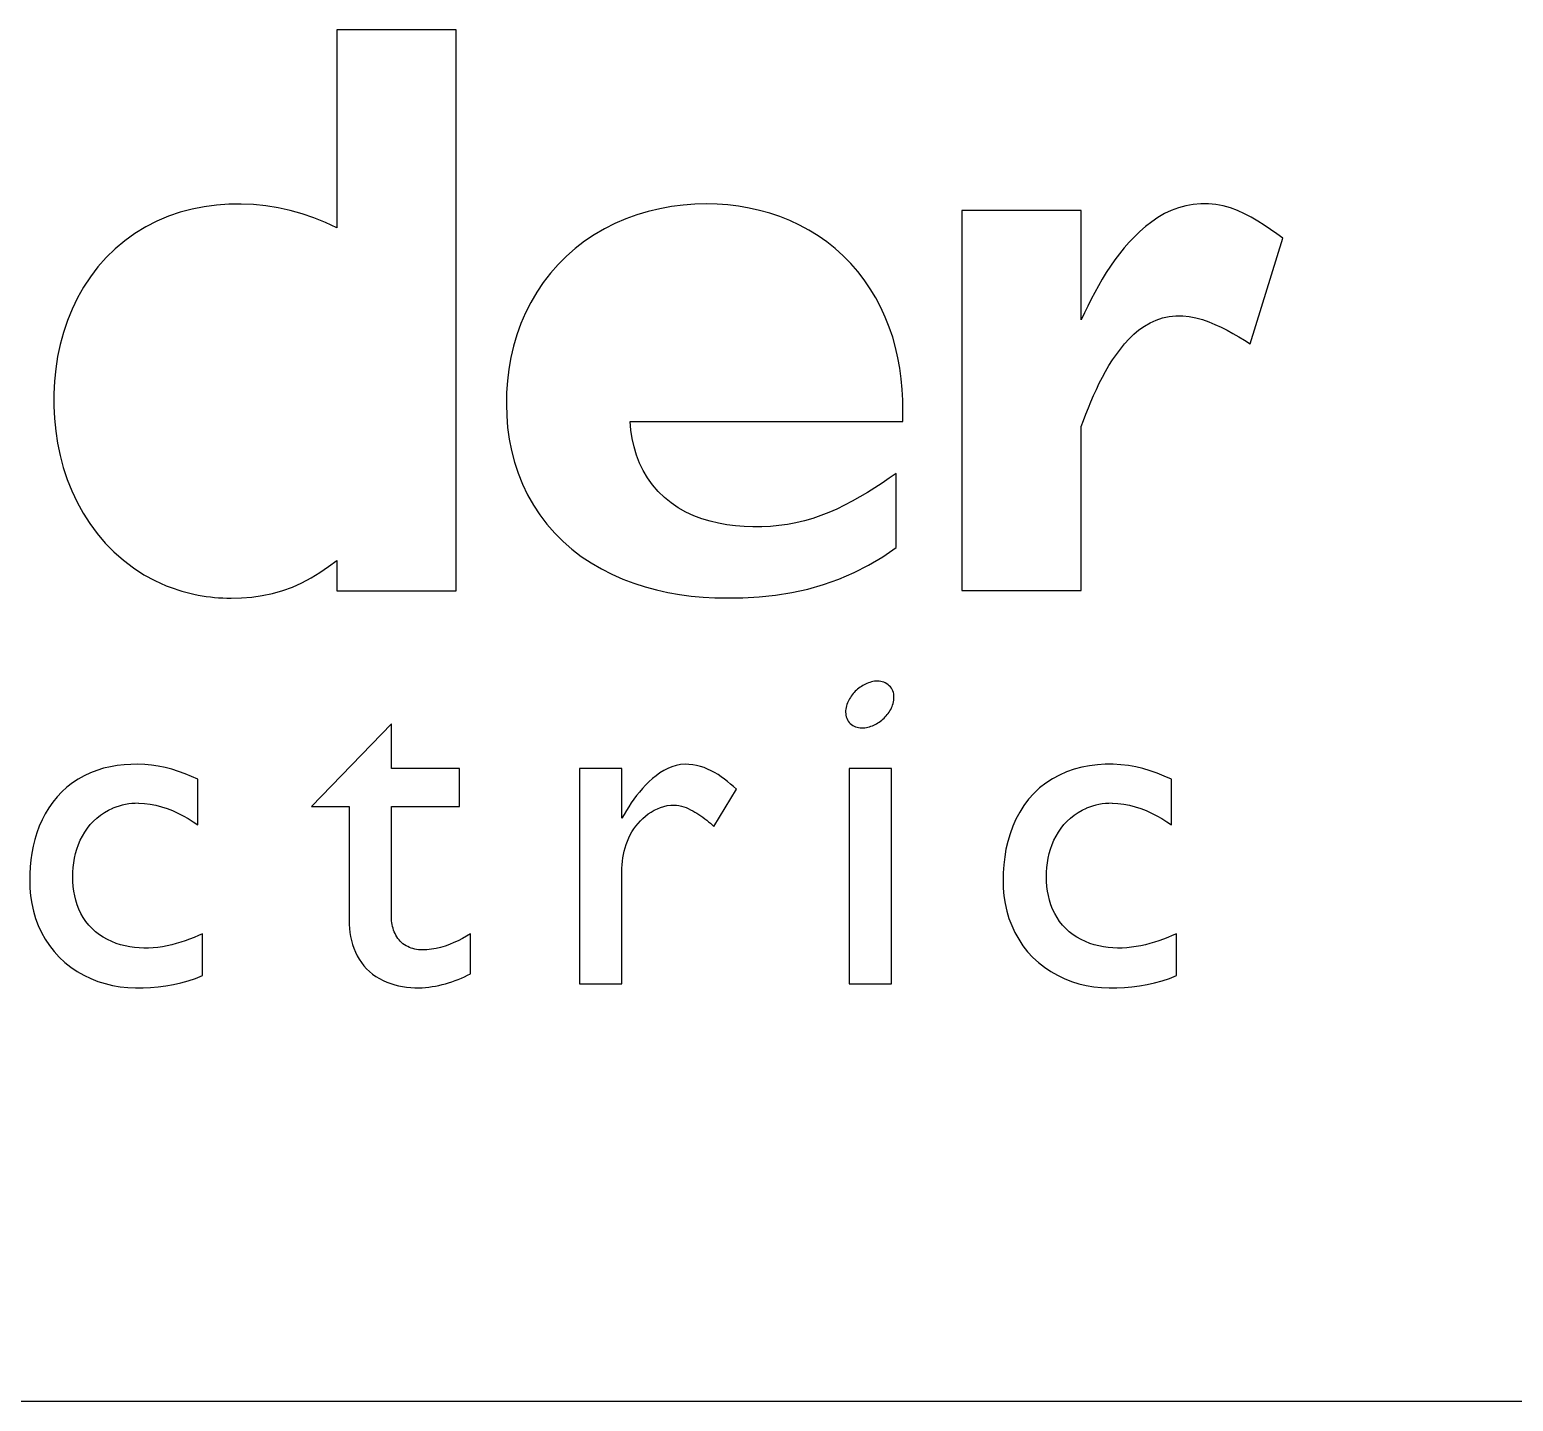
# Model space of a CAD drawing. Extents: x 0 to 171, y 0 to 414.
# Drawn here: x 101.36 to 111.04, y 363.02 to 371.96 of the extents above; entities that cross this region are included whole.
import ezdxf

# ---------------------------------------------------------------- set-up
doc = ezdxf.new("R2010")
doc.units = 0
doc.layers.add('-15N-THT. THIẾT BỊ ĐÓNG MỞ', color=40, linetype='CONTINUOUS')

# ---------------------------------------------------------------- blocks, each defined once
blk = doc.blocks.new('06 - N - SC VSD ATV630U75~D11N4')
at = {"layer": '-15N-THT. THIẾT BỊ ĐÓNG MỞ'}
for p, q in [((17.8639, 165.012), (17.8639, 165.012)), ((17.8639, 165.012), (17.8639, 163.7207)), ((18.642, 165.012), (17.8639, 165.012)), ((18.642, 165.012), (18.642, 165.012)), ((18.642, 161.3524), (18.642, 165.012)), ((17.1598, 163.8743), (17.0794, 163.8686)), ((17.2406, 163.8754), (17.1598, 163.8743)), ((17.3215, 163.8718), (17.2406, 163.8754)), ((17.4022, 163.8636), (17.3215, 163.8718)), ((20.1991, 163.8737), (20.1223, 163.868)), ((20.2758, 163.8756), (20.1991, 163.8737)), ((20.2758, 163.8756), (20.2758, 163.8756)), ((20.3451, 163.8739), (20.2758, 163.8756)), ((20.4144, 163.869), (20.3451, 163.8739)), ((23.4479, 163.8731), (23.399, 163.8644)), ((23.4974, 163.8772), (23.4479, 163.8731)), ((23.547, 163.8769), (23.4974, 163.8772)), ((23.5962, 163.8722), (23.547, 163.8769)), ((23.644, 163.863), (23.5962, 163.8722)), ((16.7657, 163.7954), (16.6909, 163.7635)), ((16.8424, 163.8216), (16.7657, 163.7954)), ((16.9206, 163.8425), (16.8424, 163.8216)), ((16.9996, 163.858), (16.9206, 163.8425)), ((17.0794, 163.8686), (16.9996, 163.858)), ((17.482, 163.8506), (17.4022, 163.8636)), ((17.5608, 163.833), (17.482, 163.8506)), ((17.6385, 163.8109), (17.5608, 163.833)), ((17.715, 163.7847), (17.6385, 163.8109)), ((17.7902, 163.7545), (17.715, 163.7847)), ((19.7481, 163.7788), (19.6776, 163.7483)), ((19.8205, 163.8051), (19.7481, 163.7788)), ((19.8944, 163.827), (19.8205, 163.8051)), ((19.9696, 163.8448), (19.8944, 163.827)), ((20.0457, 163.8584), (19.9696, 163.8448)), ((20.1223, 163.868), (20.0457, 163.8584)), ((20.4835, 163.8608), (20.4144, 163.869)), ((20.5521, 163.8492), (20.4835, 163.8608)), ((20.62, 163.8341), (20.5521, 163.8492)), ((20.6871, 163.8155), (20.62, 163.8341)), ((20.753, 163.7933), (20.6871, 163.8155)), ((20.8176, 163.7674), (20.753, 163.7933)), ((21.9389, 163.8321), (21.9389, 163.8321)), ((22.7172, 163.8321), (21.9389, 163.8321)), ((21.9389, 163.8321), (21.9389, 161.355)), ((22.7172, 163.8321), (22.7172, 163.8321)), ((22.7172, 163.1205), (22.7172, 163.8321)), ((23.2181, 163.7878), (23.1772, 163.7599)), ((23.2609, 163.8127), (23.2181, 163.7878)), ((23.3052, 163.8339), (23.2609, 163.8127)), ((23.3513, 163.8512), (23.3052, 163.8339)), ((23.399, 163.8644), (23.3513, 163.8512)), ((23.6909, 163.8494), (23.644, 163.863)), ((23.737, 163.8321), (23.6909, 163.8494)), ((23.7822, 163.8117), (23.737, 163.8321)), ((23.8261, 163.7888), (23.7822, 163.8117)), ((23.869, 163.7639), (23.8261, 163.7888)), ((16.5483, 163.6833), (16.4817, 163.6356)), ((16.6182, 163.7261), (16.5483, 163.6833)), ((16.6909, 163.7635), (16.6182, 163.7261)), ((17.8639, 163.7207), (17.7902, 163.7545)), ((17.8639, 163.7207), (17.8639, 163.7207)), ((19.6091, 163.7135), (19.5429, 163.6747)), ((19.6776, 163.7483), (19.6091, 163.7135)), ((20.8808, 163.7379), (20.8176, 163.7674)), ((20.9424, 163.7047), (20.8808, 163.7379)), ((21.0021, 163.6679), (20.9424, 163.7047)), ((23.1004, 163.6966), (23.0647, 163.6622)), ((23.1379, 163.7293), (23.1004, 163.6966)), ((23.1772, 163.7599), (23.1379, 163.7293)), ((23.9108, 163.7374), (23.869, 163.7639)), ((23.9519, 163.7096), (23.9108, 163.7374)), ((23.9924, 163.681), (23.9519, 163.7096)), ((24.0323, 163.6517), (23.9924, 163.681)), ((16.4189, 163.5832), (16.3604, 163.5267)), ((16.4817, 163.6356), (16.4189, 163.5832)), ((19.419, 163.5854), (19.3616, 163.5352)), ((19.4795, 163.632), (19.419, 163.5854)), ((19.5429, 163.6747), (19.4795, 163.632)), ((21.0595, 163.6277), (21.0021, 163.6679)), ((21.1144, 163.5843), (21.0595, 163.6277)), ((21.1663, 163.5378), (21.1144, 163.5843)), ((22.998, 163.5889), (22.9668, 163.5503)), ((23.0305, 163.6263), (22.998, 163.5889)), ((23.0647, 163.6622), (23.0305, 163.6263)), ((23.8186, 162.9645), (24.0323, 163.6517)), ((24.0323, 163.6517), (24.0323, 163.6517)), ((16.3604, 163.5267), (16.3065, 163.466)), ((19.3616, 163.5352), (19.3077, 163.4814)), ((21.2152, 163.4883), (21.1663, 163.5378)), ((21.2609, 163.4359), (21.2152, 163.4883)), ((22.9371, 163.5105), (22.9086, 163.4696)), ((22.9668, 163.5503), (22.9371, 163.5105)), ((16.2572, 163.4016), (16.2126, 163.3338)), ((16.3065, 163.466), (16.2572, 163.4016)), ((19.2573, 163.4242), (19.2106, 163.3637)), ((19.3077, 163.4814), (19.2573, 163.4242)), ((21.3034, 163.3807), (21.2609, 163.4359)), ((22.8814, 163.4278), (22.8552, 163.3853)), ((22.9086, 163.4696), (22.8814, 163.4278)), ((16.2126, 163.3338), (16.1727, 163.2632)), ((19.1679, 163.3002), (19.1291, 163.2341)), ((19.2106, 163.3637), (19.1679, 163.3002)), ((21.3427, 163.3231), (21.3034, 163.3807)), ((21.3787, 163.2633), (21.3427, 163.3231)), ((22.806, 163.2984), (22.7828, 163.2543)), ((22.8302, 163.3421), (22.806, 163.2984)), ((22.8552, 163.3853), (22.8302, 163.3421)), ((16.1727, 163.2632), (16.1376, 163.19)), ((19.1291, 163.2341), (19.0946, 163.1656)), ((21.4114, 163.2015), (21.3787, 163.2633)), ((21.4405, 163.1381), (21.4114, 163.2015)), ((22.7603, 163.2099), (22.7385, 163.1652)), ((22.7828, 163.2543), (22.7603, 163.2099)), ((16.1073, 163.1148), (16.0816, 163.0378)), ((16.1376, 163.19), (16.1073, 163.1148)), ((19.0946, 163.1656), (19.0643, 163.0952)), ((21.4662, 163.0734), (21.4405, 163.1381)), ((22.7385, 163.1652), (22.7172, 163.1205)), ((22.7172, 163.1205), (22.7172, 163.1205)), ((23.1297, 163.0795), (23.1673, 163.1012)), ((23.1673, 163.1012), (23.2071, 163.1189)), ((23.2071, 163.1189), (23.2488, 163.1325)), ((23.2488, 163.1325), (23.2917, 163.1416)), ((23.2917, 163.1416), (23.3355, 163.1463)), ((23.3355, 163.1463), (23.3793, 163.1462)), ((23.3793, 163.1462), (23.4226, 163.1417)), ((23.4226, 163.1417), (23.4655, 163.1332)), ((23.4655, 163.1332), (23.5078, 163.1215)), ((23.5078, 163.1215), (23.5492, 163.1072)), ((23.5492, 163.1072), (23.5897, 163.0908)), ((16.0816, 163.0378), (16.0606, 162.9594)), ((19.0383, 163.023), (19.0166, 162.9495)), ((19.0643, 163.0952), (19.0383, 163.023)), ((21.4884, 163.0074), (21.4662, 163.0734)), ((21.5072, 162.9405), (21.4884, 163.0074)), ((23.0301, 162.9956), (23.0612, 163.0262)), ((23.0612, 163.0262), (23.0943, 163.0544)), ((23.0943, 163.0544), (23.1297, 163.0795)), ((23.5897, 163.0908), (23.6293, 163.0726)), ((23.6293, 163.0726), (23.6683, 163.053)), ((23.6683, 163.053), (23.7066, 163.0321)), ((23.7066, 163.0321), (23.7444, 163.0102)), ((23.7444, 163.0102), (23.7816, 162.9876)), ((16.0606, 162.9594), (16.044, 162.88)), ((19.0166, 162.9495), (18.9991, 162.8748)), ((21.5227, 162.8726), (21.5072, 162.9405)), ((22.9469, 162.8945), (22.973, 162.9294)), ((22.973, 162.9294), (23.0008, 162.9632)), ((23.0008, 162.9632), (23.0301, 162.9956)), ((23.7816, 162.9876), (23.8186, 162.9645)), ((23.8186, 162.9645), (23.8186, 162.9645)), ((16.044, 162.88), (16.0318, 162.7999)), ((18.9991, 162.8748), (18.9857, 162.7993)), ((21.535, 162.8041), (21.5227, 162.8726)), ((22.8766, 162.7838), (22.8988, 162.8216)), ((22.8988, 162.8216), (22.9221, 162.8585)), ((22.9221, 162.8585), (22.9469, 162.8945)), ((16.0237, 162.7192), (16.0197, 162.6382)), ((16.0318, 162.7999), (16.0237, 162.7192)), ((18.9764, 162.7233), (18.9711, 162.6469)), ((18.9857, 162.7993), (18.9764, 162.7233)), ((21.5443, 162.7352), (21.535, 162.8041)), ((21.5507, 162.6659), (21.5443, 162.7352)), ((22.8358, 162.7063), (22.8557, 162.7454)), ((22.8557, 162.7454), (22.8766, 162.7838)), ((16.0197, 162.6382), (16.0195, 162.5571)), ((18.9711, 162.6469), (18.9695, 162.5704)), ((21.5543, 162.5964), (21.5507, 162.6659)), ((22.7814, 162.5864), (22.7987, 162.6267)), ((22.7987, 162.6267), (22.8168, 162.6667)), ((22.8168, 162.6667), (22.8358, 162.7063)), ((16.0195, 162.5571), (16.0233, 162.476)), ((18.9695, 162.5704), (18.9718, 162.494)), ((21.5537, 162.4575), (21.5553, 162.5269)), ((21.5553, 162.5269), (21.5543, 162.5964)), ((22.7485, 162.5051), (22.7647, 162.5458)), ((22.7647, 162.5458), (22.7814, 162.5864)), ((16.0233, 162.476), (16.0312, 162.3953)), ((18.9718, 162.494), (18.9781, 162.4179)), ((19.7762, 162.4575), (19.7762, 162.4575)), ((19.7762, 162.4575), (21.5537, 162.4575)), ((19.7813, 162.4017), (19.7762, 162.4575)), ((21.5537, 162.4575), (21.5537, 162.4575)), ((22.7172, 162.4236), (22.7327, 162.4644)), ((22.7172, 162.4236), (22.7172, 162.4236)), ((22.7172, 161.355), (22.7172, 162.4236)), ((22.7327, 162.4644), (22.7485, 162.5051)), ((16.0312, 162.3953), (16.0433, 162.3151)), ((18.9781, 162.4179), (18.9885, 162.3422)), ((18.9885, 162.3422), (19.0032, 162.2671)), ((19.7899, 162.3462), (19.7813, 162.4017)), ((19.8021, 162.2914), (19.7899, 162.3462)), ((16.0433, 162.3151), (16.0597, 162.2356)), ((16.0597, 162.2356), (16.0805, 162.1572)), ((19.0032, 162.2671), (19.0225, 162.1929)), ((19.8181, 162.238), (19.8021, 162.2914)), ((19.8381, 162.1864), (19.8181, 162.238)), ((16.0805, 162.1572), (16.1059, 162.0801)), ((19.0225, 162.1929), (19.0463, 162.1201)), ((19.8622, 162.1367), (19.8381, 162.1864)), ((19.8906, 162.0891), (19.8622, 162.1367)), ((16.1059, 162.0801), (16.1358, 162.0047)), ((19.0463, 162.1201), (19.0748, 162.0488)), ((19.0748, 162.0488), (19.1079, 161.9795)), ((19.9231, 162.0438), (19.8906, 162.0891)), ((19.9597, 162.0012), (19.9231, 162.0438)), ((21.419, 162.0554), (21.3717, 162.0244)), ((21.4655, 162.087), (21.419, 162.0554)), ((21.5114, 162.1191), (21.4655, 162.087)), ((21.5114, 162.1191), (21.5114, 162.1191)), ((21.5114, 161.6355), (21.5114, 162.1191)), ((16.1358, 162.0047), (16.1703, 161.9312)), ((19.1079, 161.9795), (19.1457, 161.9126)), ((19.9999, 161.9619), (19.9597, 162.0012)), ((20.0436, 161.9264), (19.9999, 161.9619)), ((21.2253, 161.9373), (21.1752, 161.9109)), ((21.2748, 161.9652), (21.2253, 161.9373)), ((21.3236, 161.9943), (21.2748, 161.9652)), ((21.3717, 162.0244), (21.3236, 161.9943)), ((16.1703, 161.9312), (16.2094, 161.86)), ((16.2094, 161.86), (16.253, 161.7916)), ((19.1457, 161.9126), (19.1879, 161.8484)), ((19.1879, 161.8484), (19.2343, 161.7873)), ((20.0905, 161.8947), (20.0436, 161.9264)), ((20.14, 161.867), (20.0905, 161.8947)), ((20.1913, 161.8431), (20.14, 161.867)), ((20.244, 161.8231), (20.1913, 161.8431)), ((21.0208, 161.8433), (20.9675, 161.8252)), ((21.073, 161.8637), (21.0208, 161.8433)), ((21.1244, 161.8863), (21.073, 161.8637)), ((21.1752, 161.9109), (21.1244, 161.8863)), ((16.253, 161.7916), (16.3012, 161.7263)), ((19.2343, 161.7873), (19.2847, 161.7296)), ((20.2976, 161.8067), (20.244, 161.8231)), ((20.3522, 161.7937), (20.2976, 161.8067)), ((20.4076, 161.7838), (20.3522, 161.7937)), ((20.4639, 161.7767), (20.4076, 161.7838)), ((20.5206, 161.7723), (20.4639, 161.7767)), ((20.5776, 161.7703), (20.5206, 161.7723)), ((20.6345, 161.7707), (20.5776, 161.7703)), ((20.691, 161.7734), (20.6345, 161.7707)), ((20.747, 161.7785), (20.691, 161.7734)), ((20.8026, 161.786), (20.747, 161.7785)), ((20.8579, 161.7963), (20.8026, 161.786)), ((20.913, 161.8094), (20.8579, 161.7963)), ((20.9675, 161.8252), (20.913, 161.8094)), ((16.3012, 161.7263), (16.3539, 161.6645)), ((16.3539, 161.6645), (16.4111, 161.6064)), ((19.2847, 161.7296), (19.339, 161.6753)), ((19.339, 161.6753), (19.397, 161.6248)), ((16.4111, 161.6064), (16.4726, 161.5523)), ((16.4726, 161.5523), (16.5378, 161.5029)), ((17.8102, 161.5109), (17.8639, 161.5518)), ((17.8639, 161.5517), (17.8639, 161.5517)), ((17.8639, 161.5517), (17.8639, 161.3524)), ((19.397, 161.6248), (19.4583, 161.578)), ((19.4583, 161.578), (19.5226, 161.535)), ((21.3316, 161.5206), (21.4235, 161.5751)), ((21.4235, 161.5751), (21.5114, 161.6355)), ((21.5114, 161.6355), (21.5114, 161.6355)), ((16.5378, 161.5029), (16.6064, 161.4585)), ((16.6064, 161.4585), (16.6777, 161.4195)), ((17.6967, 161.4372), (17.7544, 161.4725)), ((17.7544, 161.4725), (17.8102, 161.5109)), ((19.5226, 161.535), (19.5893, 161.496)), ((19.5893, 161.496), (19.658, 161.4609)), ((19.658, 161.4609), (19.7284, 161.4297)), ((21.1379, 161.4297), (21.2363, 161.4721)), ((21.2363, 161.4721), (21.3316, 161.5206)), ((16.6777, 161.4195), (16.7517, 161.3863)), ((16.7517, 161.3863), (16.7517, 161.3863)), ((17.5116, 161.3546), (17.5754, 161.3778)), ((17.5754, 161.3778), (17.637, 161.4054)), ((17.637, 161.4054), (17.6967, 161.4372)), ((19.7284, 161.4297), (19.8003, 161.4023)), ((19.8003, 161.4023), (19.8736, 161.3787)), ((19.8736, 161.3787), (19.948, 161.3586)), ((19.948, 161.3586), (20.0232, 161.3421)), ((20.83, 161.3412), (20.9343, 161.3641)), ((20.9343, 161.3641), (21.0371, 161.3936)), ((21.0371, 161.3936), (21.1379, 161.4297)), ((17.1746, 161.3057), (17.2422, 161.3074)), ((17.1746, 161.3056), (17.1746, 161.3056)), ((17.2422, 161.3074), (17.3102, 161.3128)), ((17.3102, 161.3128), (17.3783, 161.3222)), ((17.3783, 161.3222), (17.4457, 161.3361)), ((17.4457, 161.3361), (17.5116, 161.3546)), ((17.8639, 161.3524), (17.8639, 161.3524)), ((17.8639, 161.3524), (18.642, 161.3524)), ((18.642, 161.3524), (18.642, 161.3524)), ((20.0232, 161.3421), (20.0991, 161.3289)), ((20.0991, 161.3289), (20.1754, 161.3189)), ((20.1754, 161.3189), (20.252, 161.312)), ((20.252, 161.312), (20.3286, 161.308)), ((20.3286, 161.308), (20.4052, 161.3067)), ((20.4052, 161.3067), (20.5118, 161.3084)), ((20.4052, 161.3067), (20.4052, 161.3067)), ((20.5118, 161.3084), (20.6184, 161.3141)), ((20.6184, 161.3141), (20.7246, 161.3248)), ((20.7246, 161.3248), (20.83, 161.3412)), ((21.9389, 161.355), (21.9389, 161.355)), ((21.9389, 161.355), (22.7172, 161.355)), ((22.7172, 161.355), (22.7172, 161.355)), ((21.2309, 160.6834), (21.2245, 160.6755)), ((21.2378, 160.691), (21.2309, 160.6834)), ((21.2449, 160.6983), (21.2378, 160.691)), ((21.2523, 160.7053), (21.2449, 160.6983)), ((21.26, 160.712), (21.2523, 160.7053)), ((21.268, 160.7183), (21.26, 160.712)), ((21.2763, 160.7244), (21.268, 160.7183)), ((21.2848, 160.7301), (21.2763, 160.7244)), ((21.2935, 160.7354), (21.2848, 160.7301)), ((21.3025, 160.7404), (21.2935, 160.7354)), ((21.3116, 160.7449), (21.3025, 160.7404)), ((21.3209, 160.7491), (21.3116, 160.7449)), ((21.3304, 160.7528), (21.3209, 160.7491)), ((21.34, 160.7562), (21.3304, 160.7528)), ((21.3499, 160.759), (21.34, 160.7562)), ((21.3599, 160.7614), (21.3499, 160.759)), ((21.3701, 160.7631), (21.3599, 160.7614)), ((21.3803, 160.7642), (21.3701, 160.7631)), ((21.3906, 160.7646), (21.3803, 160.7642)), ((21.4008, 160.7641), (21.3906, 160.7646)), ((21.411, 160.7626), (21.4008, 160.7641)), ((21.421, 160.7602), (21.411, 160.7626)), ((21.4309, 160.7567), (21.421, 160.7602)), ((21.4405, 160.7524), (21.4309, 160.7567)), ((21.4496, 160.7472), (21.4405, 160.7524)), ((21.4582, 160.7413), (21.4496, 160.7472)), ((21.4663, 160.7345), (21.4582, 160.7413)), ((21.4736, 160.7269), (21.4663, 160.7345)), ((21.4801, 160.7187), (21.4736, 160.7269)), ((21.4855, 160.7099), (21.4801, 160.7187)), ((21.4896, 160.7006), (21.4855, 160.7099)), ((21.4896, 160.7006), (21.4896, 160.7006)), ((21.4929, 160.691), (21.4896, 160.7006)), ((21.4952, 160.6811), (21.4929, 160.691)), ((21.4965, 160.6709), (21.4952, 160.6811)), ((21.1828, 160.5826), (21.1818, 160.5724)), ((21.1845, 160.5926), (21.1828, 160.5826)), ((21.1869, 160.6026), (21.1845, 160.5926)), ((21.1899, 160.6124), (21.1869, 160.6026)), ((21.1934, 160.6221), (21.1899, 160.6124)), ((21.1975, 160.6315), (21.1934, 160.6221)), ((21.2021, 160.6408), (21.1975, 160.6315)), ((21.2071, 160.6499), (21.2021, 160.6408)), ((21.2125, 160.6587), (21.2071, 160.6499)), ((21.2183, 160.6672), (21.2125, 160.6587)), ((21.2245, 160.6755), (21.2183, 160.6672)), ((21.4758, 160.5801), (21.4803, 160.5893)), ((21.4803, 160.5893), (21.4844, 160.5988)), ((21.4844, 160.5988), (21.488, 160.6086)), ((21.488, 160.6086), (21.491, 160.6187)), ((21.491, 160.6187), (21.4935, 160.629)), ((21.4935, 160.629), (21.4954, 160.6395)), ((21.4954, 160.6395), (21.4965, 160.65)), ((21.4969, 160.6605), (21.4965, 160.6709)), ((21.4965, 160.65), (21.4969, 160.6605)), ((18.2203, 160.4858), (17.6995, 159.946)), ((18.2203, 160.4858), (18.2203, 160.4858)), ((18.2203, 160.1952), (18.2203, 160.4858)), ((21.1818, 160.5724), (21.1815, 160.5621)), ((21.1815, 160.5621), (21.182, 160.5518)), ((21.182, 160.5518), (21.1833, 160.5416)), ((21.1833, 160.5416), (21.1856, 160.5316)), ((21.1856, 160.5316), (21.1888, 160.5219)), ((21.1888, 160.5219), (21.1888, 160.5219)), ((21.1888, 160.5219), (21.193, 160.5127)), ((21.193, 160.5127), (21.1982, 160.5038)), ((21.1982, 160.5038), (21.2044, 160.4954)), ((21.2044, 160.4954), (21.2115, 160.4878)), ((21.2115, 160.4878), (21.2193, 160.481)), ((21.3749, 160.4817), (21.3838, 160.4865)), ((21.3838, 160.4865), (21.3926, 160.4918)), ((21.3926, 160.4918), (21.4011, 160.4974)), ((21.4011, 160.4974), (21.4093, 160.5033)), ((21.4093, 160.5033), (21.4174, 160.5097)), ((21.4174, 160.5097), (21.4252, 160.5163)), ((21.4252, 160.5163), (21.4327, 160.5233)), ((21.4327, 160.5233), (21.4399, 160.5306)), ((21.4399, 160.5306), (21.4468, 160.5382)), ((21.4468, 160.5382), (21.4534, 160.546)), ((21.4534, 160.546), (21.4596, 160.5542)), ((21.4596, 160.5542), (21.4654, 160.5626)), ((21.4654, 160.5626), (21.4708, 160.5712)), ((21.4708, 160.5712), (21.4758, 160.5801)), ((21.2193, 160.481), (21.2278, 160.4753)), ((21.2278, 160.4753), (21.2368, 160.4705)), ((21.2368, 160.4705), (21.2462, 160.4667)), ((21.2462, 160.4667), (21.256, 160.4637)), ((21.256, 160.4637), (21.2661, 160.4616)), ((21.2661, 160.4616), (21.2764, 160.4603)), ((21.2764, 160.4603), (21.2867, 160.4597)), ((21.2867, 160.4597), (21.297, 160.4598)), ((21.297, 160.4598), (21.3072, 160.4607)), ((21.3072, 160.4607), (21.3173, 160.4621)), ((21.3173, 160.4621), (21.3273, 160.4641)), ((21.3273, 160.4641), (21.3371, 160.4667)), ((21.3371, 160.4667), (21.3468, 160.4697)), ((21.3468, 160.4697), (21.3564, 160.4733)), ((21.3564, 160.4733), (21.3657, 160.4773)), ((21.3657, 160.4773), (21.3749, 160.4817)), ((16.3436, 160.1958), (16.3004, 160.1825)), ((16.3876, 160.2062), (16.3436, 160.1958)), ((16.4321, 160.2139), (16.3876, 160.2062)), ((16.477, 160.2191), (16.4321, 160.2139)), ((16.522, 160.2217), (16.477, 160.2191)), ((16.567, 160.2222), (16.522, 160.2217)), ((16.6116, 160.2205), (16.567, 160.2222)), ((16.656, 160.2166), (16.6116, 160.2205)), ((16.7003, 160.2103), (16.656, 160.2166)), ((16.7445, 160.2014), (16.7003, 160.2103)), ((16.7882, 160.1899), (16.7445, 160.2014)), ((20.0489, 160.2065), (20.0217, 160.1952)), ((20.0771, 160.2151), (20.0489, 160.2065)), ((20.1059, 160.2204), (20.0771, 160.2151)), ((20.1352, 160.2223), (20.1059, 160.2204)), ((20.1352, 160.2223), (20.1352, 160.2223)), ((20.1603, 160.2214), (20.1352, 160.2223)), ((20.1853, 160.2187), (20.1603, 160.2214)), ((20.21, 160.2143), (20.1853, 160.2187)), ((20.2344, 160.2082), (20.21, 160.2143)), ((20.2584, 160.2004), (20.2344, 160.2082)), ((20.2819, 160.191), (20.2584, 160.2004)), ((22.7214, 160.2031), (22.6714, 160.1899)), ((22.7721, 160.2127), (22.7214, 160.2031)), ((22.8233, 160.2189), (22.7721, 160.2127)), ((22.8747, 160.2219), (22.8233, 160.2189)), ((22.926, 160.2219), (22.8747, 160.2219)), ((22.9765, 160.2192), (22.926, 160.2219)), ((23.0255, 160.2138), (22.9765, 160.2192)), ((23.0733, 160.2055), (23.0255, 160.2138)), ((23.1201, 160.1943), (23.0733, 160.2055)), ((16.1402, 160.1003), (16.1047, 160.0726)), ((16.1778, 160.1252), (16.1402, 160.1003)), ((16.2172, 160.1472), (16.1778, 160.1252)), ((16.2582, 160.1663), (16.2172, 160.1472)), ((16.3004, 160.1825), (16.2582, 160.1663)), ((16.8317, 160.1761), (16.7882, 160.1899)), ((16.8746, 160.1603), (16.8317, 160.1761)), ((16.9169, 160.1432), (16.8746, 160.1603)), ((16.9583, 160.1252), (16.9169, 160.1432)), ((16.9583, 160.1252), (16.9583, 160.1252)), ((16.9583, 159.8267), (16.9583, 160.1252)), ((18.2203, 160.1952), (18.2203, 160.1952)), ((18.6647, 160.1952), (18.2203, 160.1952)), ((18.6647, 160.1952), (18.6647, 160.1952)), ((18.6647, 159.946), (18.6647, 160.1952)), ((19.4469, 160.1952), (19.4469, 160.1952)), ((19.4469, 160.1952), (19.4469, 158.7899)), ((19.7231, 160.1952), (19.4469, 160.1952)), ((19.7231, 160.1952), (19.7231, 160.1952)), ((19.7231, 159.8702), (19.7231, 160.1952)), ((19.8993, 160.1079), (19.8777, 160.0864)), ((19.9219, 160.1285), (19.8993, 160.1079)), ((19.9454, 160.1478), (19.9219, 160.1285)), ((19.97, 160.1656), (19.9454, 160.1478)), ((19.9954, 160.1815), (19.97, 160.1656)), ((20.0217, 160.1952), (19.9954, 160.1815)), ((20.305, 160.1802), (20.2819, 160.191)), ((20.3276, 160.1681), (20.305, 160.1802)), ((20.3496, 160.1548), (20.3276, 160.1681)), ((20.3711, 160.1405), (20.3496, 160.1548)), ((20.392, 160.1254), (20.3711, 160.1405)), ((20.4122, 160.1097), (20.392, 160.1254)), ((20.4318, 160.0933), (20.4122, 160.1097)), ((21.2038, 160.1952), (21.2038, 160.1952)), ((21.2038, 160.1952), (21.2038, 158.7899)), ((21.4806, 160.1952), (21.2038, 160.1952)), ((21.4806, 160.1952), (21.4806, 160.1952)), ((21.4806, 158.7899), (21.4806, 160.1952)), ((22.4869, 160.0996), (22.4465, 160.0678)), ((22.53, 160.1278), (22.4869, 160.0996)), ((22.5753, 160.1523), (22.53, 160.1278)), ((22.6226, 160.173), (22.5753, 160.1523)), ((22.6714, 160.1899), (22.6226, 160.173)), ((23.1664, 160.1804), (23.1201, 160.1943)), ((23.2129, 160.164), (23.1664, 160.1804)), ((23.2597, 160.1453), (23.2129, 160.164)), ((23.3069, 160.1252), (23.2597, 160.1453)), ((23.3069, 160.1252), (23.3069, 160.1252)), ((23.3069, 159.8267), (23.3069, 160.1252)), ((16.0406, 160.0098), (16.0124, 159.9751)), ((16.0714, 160.0424), (16.0406, 160.0098)), ((16.1047, 160.0726), (16.0714, 160.0424)), ((19.819, 160.0177), (19.8013, 159.9939)), ((19.8376, 160.0411), (19.819, 160.0177)), ((19.8572, 160.064), (19.8376, 160.0411)), ((19.8777, 160.0864), (19.8572, 160.064)), ((20.323, 159.8155), (20.4693, 160.0594)), ((20.4508, 160.0765), (20.4318, 160.0933)), ((20.4693, 160.0594), (20.4508, 160.0765)), ((20.4693, 160.0594), (20.4693, 160.0594)), ((22.4092, 160.0327), (22.3751, 159.9946)), ((22.4465, 160.0678), (22.4092, 160.0327)), ((15.9867, 159.9383), (15.9634, 159.8997)), ((16.0124, 159.9751), (15.9867, 159.9383)), ((16.3237, 159.8905), (16.3491, 159.9075)), ((16.3491, 159.9075), (16.3757, 159.9225)), ((16.3757, 159.9225), (16.4035, 159.9354)), ((16.4035, 159.9354), (16.4035, 159.9354)), ((16.5716, 159.9678), (16.5716, 159.9678)), ((16.5716, 159.9678), (16.6095, 159.9663)), ((16.6095, 159.9663), (16.6472, 159.962)), ((16.6472, 159.962), (16.6846, 159.955)), ((16.6846, 159.955), (16.7216, 159.9456)), ((16.7216, 159.9456), (16.7579, 159.9339)), ((16.7579, 159.9339), (16.7935, 159.9202)), ((16.7935, 159.9202), (16.8282, 159.9045)), ((17.6995, 159.946), (17.6995, 159.946)), ((17.6995, 159.946), (17.9441, 159.946)), ((17.9441, 159.946), (17.9441, 159.946)), ((17.9441, 159.946), (17.9441, 159.2036)), ((18.2203, 159.946), (18.2203, 159.946)), ((18.2203, 159.946), (18.6647, 159.946)), ((18.2203, 159.2247), (18.2203, 159.946)), ((18.6647, 159.946), (18.6647, 159.946)), ((19.7528, 159.9206), (19.7378, 159.8955)), ((19.7683, 159.9454), (19.7528, 159.9206)), ((19.7844, 159.9698), (19.7683, 159.9454)), ((19.8013, 159.9939), (19.7844, 159.9698)), ((19.8953, 159.8982), (19.9143, 159.9108)), ((19.9143, 159.9108), (19.934, 159.9221)), ((19.934, 159.9221), (19.9544, 159.9321)), ((19.9544, 159.9321), (19.9754, 159.9406)), ((19.9754, 159.9406), (19.997, 159.9474)), ((19.997, 159.9474), (20.019, 159.9525)), ((20.019, 159.9525), (20.0413, 159.9556)), ((20.0413, 159.9556), (20.0636, 159.9566)), ((20.0636, 159.9566), (20.0636, 159.9566)), ((20.0636, 159.9566), (20.0794, 159.9559)), ((20.0794, 159.9559), (20.0952, 159.9536)), ((20.0952, 159.9536), (20.1107, 159.95)), ((20.1107, 159.95), (20.1261, 159.9452)), ((20.1261, 159.9452), (20.1412, 159.9395)), ((20.1412, 159.9395), (20.156, 159.933)), ((20.156, 159.933), (20.1705, 159.9259)), ((20.1705, 159.9259), (20.1847, 159.9184)), ((20.1847, 159.9184), (20.1985, 159.9105)), ((20.1985, 159.9105), (20.212, 159.9025)), ((22.3167, 159.9105), (22.2924, 159.865)), ((22.3443, 159.9538), (22.3167, 159.9105)), ((22.3751, 159.9946), (22.3443, 159.9538)), ((22.6717, 159.8906), (22.6971, 159.9076)), ((22.6971, 159.9076), (22.7237, 159.9226)), ((22.7237, 159.9226), (22.7515, 159.9356)), ((22.7515, 159.9356), (22.7515, 159.9356)), ((22.9188, 159.9678), (22.9188, 159.9678)), ((22.9188, 159.9678), (22.9568, 159.9663)), ((22.9568, 159.9663), (22.9946, 159.962)), ((22.9946, 159.962), (23.0322, 159.955)), ((23.0322, 159.955), (23.0692, 159.9456)), ((23.0692, 159.9456), (23.1057, 159.9339)), ((23.1057, 159.9339), (23.1414, 159.9201)), ((23.1414, 159.9201), (23.1762, 159.9044)), ((15.9245, 159.8182), (15.9087, 159.7757)), ((15.9427, 159.8596), (15.9245, 159.8182)), ((15.9634, 159.8997), (15.9427, 159.8596)), ((16.238, 159.8054), (16.2569, 159.8291)), ((16.2569, 159.8291), (16.2776, 159.8512)), ((16.2776, 159.8512), (16.2999, 159.8717)), ((16.2999, 159.8717), (16.3237, 159.8905)), ((16.8282, 159.9045), (16.862, 159.887)), ((16.862, 159.887), (16.8948, 159.868)), ((16.8948, 159.868), (16.9268, 159.8477)), ((16.9268, 159.8477), (16.9583, 159.8267)), ((16.9583, 159.8267), (16.9583, 159.8267)), ((19.7378, 159.8955), (19.7231, 159.8702)), ((19.7231, 159.8702), (19.7231, 159.8702)), ((19.8005, 159.8009), (19.8137, 159.8193)), ((19.8137, 159.8193), (19.828, 159.8369)), ((19.828, 159.8369), (19.8433, 159.8537)), ((19.8433, 159.8537), (19.8597, 159.8695)), ((19.8597, 159.8695), (19.877, 159.8844)), ((19.877, 159.8844), (19.8953, 159.8982)), ((20.212, 159.9025), (20.2252, 159.8942)), ((20.2252, 159.8942), (20.238, 159.8857)), ((20.238, 159.8857), (20.2507, 159.8768)), ((20.2507, 159.8768), (20.2632, 159.8675)), ((20.2632, 159.8675), (20.2757, 159.8578)), ((20.2757, 159.8578), (20.2879, 159.8477)), ((20.2879, 159.8477), (20.2999, 159.8373)), ((20.2999, 159.8373), (20.3116, 159.8266)), ((20.3116, 159.8266), (20.323, 159.8155)), ((20.323, 159.8155), (20.323, 159.8155)), ((22.2713, 159.8178), (22.2535, 159.7693)), ((22.2924, 159.865), (22.2713, 159.8178)), ((22.5862, 159.8054), (22.6051, 159.829)), ((22.6051, 159.829), (22.6257, 159.8512)), ((22.6257, 159.8512), (22.6479, 159.8717)), ((22.6479, 159.8717), (22.6717, 159.8906)), ((23.1762, 159.9044), (23.2101, 159.8869)), ((23.2101, 159.8869), (23.2431, 159.8679)), ((23.2431, 159.8679), (23.2753, 159.8477)), ((23.2753, 159.8477), (23.3069, 159.8267)), ((23.3069, 159.8267), (23.3069, 159.8267)), ((15.8955, 159.7324), (15.8846, 159.6883)), ((15.9087, 159.7757), (15.8955, 159.7324)), ((16.1794, 159.6983), (16.1914, 159.7266)), ((16.1914, 159.7266), (16.2052, 159.7541)), ((16.2052, 159.7541), (16.2207, 159.7804)), ((16.2207, 159.7804), (16.238, 159.8054)), ((19.7509, 159.6998), (19.7587, 159.721)), ((19.7587, 159.721), (19.7675, 159.7418)), ((19.7675, 159.7418), (19.7774, 159.762)), ((19.7774, 159.762), (19.7884, 159.7818)), ((19.7884, 159.7818), (19.8005, 159.8009)), ((22.2389, 159.7196), (22.2273, 159.6691)), ((22.2535, 159.7693), (22.2389, 159.7196)), ((22.5279, 159.6982), (22.5399, 159.7265)), ((22.5399, 159.7265), (22.5536, 159.754)), ((22.5536, 159.754), (22.569, 159.7803)), ((22.569, 159.7803), (22.5862, 159.8054)), ((15.8759, 159.6437), (15.8694, 159.5988)), ((15.8846, 159.6883), (15.8759, 159.6437)), ((16.154, 159.6098), (16.1608, 159.6398)), ((16.1608, 159.6398), (16.1692, 159.6694)), ((16.1692, 159.6694), (16.1794, 159.6983)), ((19.7298, 159.6123), (19.7336, 159.6344)), ((19.7336, 159.6344), (19.7384, 159.6565)), ((19.7384, 159.6565), (19.7442, 159.6783)), ((19.7442, 159.6783), (19.7509, 159.6998)), ((22.2187, 159.6179), (22.2127, 159.5665)), ((22.2273, 159.6691), (22.2187, 159.6179)), ((22.5026, 159.6096), (22.5094, 159.6396)), ((22.5094, 159.6396), (22.5178, 159.6692)), ((22.5178, 159.6692), (22.5279, 159.6982)), ((15.865, 159.5537), (15.8624, 159.5085)), ((15.8694, 159.5988), (15.865, 159.5537)), ((16.1426, 159.4877), (16.1432, 159.5185)), ((16.1432, 159.5185), (16.1453, 159.5491)), ((16.1453, 159.5491), (16.1489, 159.5795)), ((16.1489, 159.5795), (16.154, 159.6098)), ((19.7231, 159.5228), (19.7235, 159.5452)), ((19.7231, 159.5228), (19.7231, 159.5228)), ((19.7231, 158.7899), (19.7231, 159.5228)), ((19.7235, 159.5452), (19.7247, 159.5676)), ((19.7247, 159.5676), (19.7268, 159.5899)), ((19.7268, 159.5899), (19.7298, 159.6123)), ((22.2127, 159.5665), (22.2093, 159.5149)), ((22.4913, 159.4876), (22.492, 159.5183)), ((22.492, 159.5183), (22.494, 159.5489)), ((22.494, 159.5489), (22.4976, 159.5794)), ((22.4976, 159.5794), (22.5026, 159.6096)), ((15.8624, 159.5085), (15.8616, 159.4634)), ((15.8616, 159.4634), (15.863, 159.4135)), ((16.1434, 159.457), (16.1426, 159.4877)), ((16.1456, 159.4263), (16.1434, 159.457)), ((16.1495, 159.3958), (16.1456, 159.4263)), ((22.2093, 159.5149), (22.2082, 159.4634)), ((22.2082, 159.4634), (22.2082, 159.4634)), ((22.2082, 159.4634), (22.2097, 159.4134)), ((22.4921, 159.4569), (22.4913, 159.4876)), ((22.4944, 159.4263), (22.4921, 159.4569)), ((22.4983, 159.3958), (22.4944, 159.4263)), ((15.863, 159.4135), (15.8675, 159.3637)), ((15.8675, 159.3637), (15.8751, 159.3143)), ((16.1551, 159.3655), (16.1495, 159.3958)), ((16.1624, 159.3356), (16.1551, 159.3655)), ((16.1716, 159.3063), (16.1624, 159.3356)), ((22.2097, 159.4134), (22.2142, 159.3636)), ((22.2142, 159.3636), (22.2218, 159.314)), ((22.5038, 159.3656), (22.4983, 159.3958)), ((22.5112, 159.3358), (22.5038, 159.3656)), ((22.5204, 159.3065), (22.5112, 159.3358)), ((15.8751, 159.3143), (15.8858, 159.2654)), ((15.8858, 159.2654), (15.9, 159.2174)), ((16.1829, 159.2777), (16.1716, 159.3063)), ((16.1961, 159.2499), (16.1829, 159.2777)), ((16.2113, 159.2231), (16.1961, 159.2499)), ((22.2218, 159.314), (22.2327, 159.2651)), ((22.2327, 159.2651), (22.2469, 159.2171)), ((22.5316, 159.2779), (22.5204, 159.3065)), ((22.5448, 159.2502), (22.5316, 159.2779)), ((22.5601, 159.2234), (22.5448, 159.2502)), ((15.9, 159.2174), (15.9175, 159.1706)), ((15.9175, 159.1706), (15.9385, 159.1251)), ((16.2285, 159.1976), (16.2113, 159.2231)), ((16.2477, 159.1733), (16.2285, 159.1976)), ((16.2687, 159.1506), (16.2477, 159.1733)), ((16.2915, 159.1298), (16.2687, 159.1506)), ((17.9441, 159.2036), (17.9441, 159.2036)), ((17.9441, 159.2036), (17.9447, 159.1775)), ((17.9447, 159.1775), (17.9466, 159.1513)), ((17.9466, 159.1513), (17.9499, 159.1251)), ((18.2203, 159.2247), (18.2203, 159.2247)), ((18.2206, 159.2127), (18.2203, 159.2247)), ((18.2215, 159.2007), (18.2206, 159.2127)), ((18.2229, 159.1887), (18.2215, 159.2007)), ((18.2249, 159.1767), (18.2229, 159.1887)), ((18.2275, 159.1648), (18.2249, 159.1767)), ((18.2307, 159.1531), (18.2275, 159.1648)), ((18.2344, 159.1415), (18.2307, 159.1531)), ((18.2387, 159.13), (18.2344, 159.1415)), ((22.2469, 159.2171), (22.2645, 159.1702)), ((22.2645, 159.1702), (22.2856, 159.1247)), ((22.5772, 159.1979), (22.5601, 159.2234)), ((22.5964, 159.1736), (22.5772, 159.1979)), ((22.6174, 159.1509), (22.5964, 159.1736)), ((22.6401, 159.1301), (22.6174, 159.1509)), ((15.9385, 159.1251), (15.9629, 159.0814)), ((15.9629, 159.0814), (15.9905, 159.0397)), ((15.9905, 159.0397), (16.0211, 159.0004)), ((16.3158, 159.111), (16.2915, 159.1298)), ((16.3415, 159.094), (16.3158, 159.111)), ((16.3684, 159.0789), (16.3415, 159.094)), ((16.3963, 159.0657), (16.3684, 159.0789)), ((16.425, 159.0545), (16.3963, 159.0657)), ((16.4543, 159.0452), (16.425, 159.0545)), ((16.484, 159.0377), (16.4543, 159.0452)), ((16.5142, 159.0319), (16.484, 159.0377)), ((16.758, 159.0383), (16.7279, 159.0328)), ((16.7878, 159.045), (16.758, 159.0383)), ((16.8174, 159.0528), (16.7878, 159.045)), ((16.8467, 159.0616), (16.8174, 159.0528)), ((16.8758, 159.0713), (16.8467, 159.0616)), ((16.9046, 159.0818), (16.8758, 159.0713)), ((16.9331, 159.093), (16.9046, 159.0818)), ((16.9614, 159.1048), (16.9331, 159.093)), ((16.9895, 159.1171), (16.9614, 159.1048)), ((16.9895, 159.1171), (16.9895, 159.1171)), ((16.9895, 158.844), (16.9895, 159.1171)), ((17.9499, 159.1251), (17.9544, 159.099)), ((17.9544, 159.099), (17.9602, 159.0731)), ((17.9602, 159.0731), (17.9674, 159.0475)), ((17.9674, 159.0475), (17.976, 159.0224)), ((18.2437, 159.1187), (18.2387, 159.13)), ((18.2492, 159.1077), (18.2437, 159.1187)), ((18.2554, 159.0971), (18.2492, 159.1077)), ((18.2622, 159.0869), (18.2554, 159.0971)), ((18.2697, 159.0772), (18.2622, 159.0869)), ((18.2777, 159.0682), (18.2697, 159.0772)), ((18.2863, 159.0598), (18.2777, 159.0682)), ((18.2955, 159.0521), (18.2863, 159.0598)), ((18.3053, 159.0451), (18.2955, 159.0521)), ((18.3155, 159.0387), (18.3053, 159.0451)), ((18.3262, 159.0331), (18.3155, 159.0387)), ((18.5704, 159.0372), (18.541, 159.0285)), ((18.5993, 159.0475), (18.5704, 159.0372)), ((18.6278, 159.0592), (18.5993, 159.0475)), ((18.6556, 159.072), (18.6278, 159.0592)), ((18.6829, 159.086), (18.6556, 159.072)), ((18.7097, 159.1009), (18.6829, 159.086)), ((18.7358, 159.1166), (18.7097, 159.1009)), ((18.7358, 159.1166), (18.7358, 159.1166)), ((18.7358, 158.8568), (18.7358, 159.1166)), ((22.2856, 159.1247), (22.3101, 159.081)), ((22.3101, 159.081), (22.3378, 159.0393)), ((22.3378, 159.0393), (22.3686, 159)), ((22.6644, 159.1112), (22.6401, 159.1301)), ((22.69, 159.0942), (22.6644, 159.1112)), ((22.7169, 159.079), (22.69, 159.0942)), ((22.7448, 159.0658), (22.7169, 159.079)), ((22.7735, 159.0545), (22.7448, 159.0658)), ((22.8027, 159.0452), (22.7735, 159.0545)), ((22.8325, 159.0377), (22.8027, 159.0452)), ((22.8626, 159.0319), (22.8325, 159.0377)), ((23.1066, 159.0386), (23.0764, 159.033)), ((23.1365, 159.0453), (23.1066, 159.0386)), ((23.1662, 159.0532), (23.1365, 159.0453)), ((23.1956, 159.062), (23.1662, 159.0532)), ((23.2247, 159.0717), (23.1956, 159.062)), ((23.2536, 159.0822), (23.2247, 159.0717)), ((23.2822, 159.0933), (23.2536, 159.0822)), ((23.3106, 159.105), (23.2822, 159.0933)), ((23.3387, 159.1171), (23.3106, 159.105)), ((23.3387, 159.1171), (23.3387, 159.1171)), ((23.3387, 158.844), (23.3387, 159.1171)), ((16.0211, 159.0004), (16.0546, 158.9638)), ((16.0546, 158.9638), (16.0909, 158.93)), ((16.5447, 159.0277), (16.5142, 159.0319)), ((16.5753, 159.0251), (16.5447, 159.0277)), ((16.6059, 159.0239), (16.5753, 159.0251)), ((16.6366, 159.0241), (16.6059, 159.0239)), ((16.6672, 159.0257), (16.6366, 159.0241)), ((16.6976, 159.0286), (16.6672, 159.0257)), ((16.7279, 159.0328), (16.6976, 159.0286)), ((17.976, 159.0224), (17.9859, 158.9979)), ((17.9859, 158.9979), (17.9973, 158.9741)), ((17.9973, 158.9741), (18.0101, 158.9512)), ((18.0101, 158.9512), (18.0245, 158.9292)), ((18.3374, 159.0282), (18.3262, 159.0331)), ((18.3488, 159.0239), (18.3374, 159.0282)), ((18.3605, 159.0203), (18.3488, 159.0239)), ((18.3724, 159.0174), (18.3605, 159.0203)), ((18.3844, 159.0151), (18.3724, 159.0174)), ((18.3964, 159.0134), (18.3844, 159.0151)), ((18.4084, 159.0125), (18.3964, 159.0134)), ((18.4203, 159.0122), (18.4084, 159.0125)), ((18.4508, 159.0132), (18.4203, 159.0122)), ((18.4203, 159.0121), (18.4203, 159.0121)), ((18.4811, 159.0164), (18.4508, 159.0132)), ((18.5112, 159.0215), (18.4811, 159.0164)), ((18.541, 159.0285), (18.5112, 159.0215)), ((22.3686, 159), (22.4022, 158.9634)), ((22.4022, 158.9634), (22.4385, 158.9296)), ((22.8931, 159.0277), (22.8626, 159.0319)), ((22.9237, 159.0251), (22.8931, 159.0277)), ((22.9543, 159.0239), (22.9237, 159.0251)), ((22.985, 159.0241), (22.9543, 159.0239)), ((23.0156, 159.0257), (22.985, 159.0241)), ((23.0461, 159.0287), (23.0156, 159.0257)), ((23.0764, 159.033), (23.0461, 159.0287)), ((16.0909, 158.93), (16.1297, 158.8992)), ((16.1297, 158.8992), (16.1709, 158.8714)), ((16.1709, 158.8714), (16.2142, 158.8466)), ((16.2142, 158.8466), (16.2593, 158.825)), ((16.9434, 158.8248), (16.9895, 158.844)), ((16.9895, 158.844), (16.9895, 158.844)), ((18.0245, 158.9292), (18.0403, 158.9084)), ((18.0403, 158.9084), (18.0578, 158.8889)), ((18.0578, 158.8889), (18.0769, 158.8707)), ((18.0769, 158.8707), (18.0975, 158.854)), ((18.0975, 158.854), (18.1194, 158.8388)), ((18.7358, 158.8568), (18.7358, 158.8568)), ((22.4385, 158.9296), (22.4775, 158.8988)), ((22.4775, 158.8988), (22.5187, 158.871)), ((22.5187, 158.871), (22.5622, 158.8462)), ((22.5622, 158.8462), (22.6074, 158.8247)), ((23.2925, 158.8251), (23.3387, 158.844)), ((23.3387, 158.844), (23.3387, 158.844)), ((16.2593, 158.825), (16.3059, 158.8068)), ((16.3059, 158.8068), (16.3538, 158.7919)), ((16.3538, 158.7919), (16.4025, 158.7802)), ((16.4025, 158.7802), (16.4518, 158.7718)), ((16.4518, 158.7718), (16.5015, 158.7663)), ((16.5015, 158.7663), (16.5511, 158.7637)), ((16.5511, 158.7637), (16.6006, 158.7639)), ((16.6006, 158.7639), (16.6503, 158.7666)), ((16.6503, 158.7666), (16.6999, 158.7715)), ((16.6999, 158.7715), (16.7493, 158.7783)), ((16.7493, 158.7783), (16.7985, 158.7868)), ((16.7985, 158.7868), (16.8475, 158.797)), ((16.8475, 158.797), (16.8959, 158.8094)), ((16.8959, 158.8094), (16.9434, 158.8248)), ((18.1194, 158.8388), (18.1425, 158.8251)), ((18.1425, 158.8251), (18.1664, 158.8129)), ((18.1664, 158.8129), (18.191, 158.8021)), ((18.191, 158.8021), (18.216, 158.7928)), ((18.216, 158.7928), (18.2414, 158.7849)), ((18.2414, 158.7849), (18.2672, 158.7783)), ((18.2672, 158.7783), (18.2932, 158.7729)), ((18.2932, 158.7729), (18.3194, 158.7688)), ((18.3194, 158.7688), (18.3457, 158.7658)), ((18.3457, 158.7658), (18.372, 158.7641)), ((18.372, 158.7641), (18.3981, 158.7635)), ((18.3981, 158.7635), (18.3981, 158.7635)), ((19.4469, 158.7899), (19.4469, 158.7899)), ((19.4469, 158.7899), (19.7231, 158.7899)), ((19.7231, 158.7899), (19.7231, 158.7899)), ((21.2038, 158.7899), (21.2038, 158.7899)), ((21.2038, 158.7899), (21.4806, 158.7899)), ((21.4806, 158.7899), (21.4806, 158.7899)), ((22.6074, 158.8247), (22.6541, 158.8065)), ((22.6541, 158.8065), (22.702, 158.7916)), ((22.702, 158.7916), (22.7509, 158.78)), ((22.7509, 158.78), (22.8003, 158.7716)), ((22.8003, 158.7716), (22.85, 158.7662)), ((22.85, 158.7662), (22.8996, 158.7637)), ((22.8996, 158.7637), (22.9492, 158.7639)), ((22.9492, 158.7639), (22.999, 158.7667)), ((22.999, 158.7667), (23.0486, 158.7717)), ((23.0486, 158.7717), (23.0981, 158.7786)), ((23.0981, 158.7786), (23.1474, 158.7871)), ((23.1474, 158.7871), (23.1964, 158.7973)), ((23.1964, 158.7973), (23.2449, 158.8097)), ((23.2449, 158.8097), (23.2925, 158.8251)), ((40.1107, 156.0684), (-15.7584, 156.0684))]:
    blk.add_line(p, q, dxfattribs=at)
for centre, radius, start, end in [((17.1729, 162.4453), 1.1396, 248.31236, 270.0878), ((16.5693, 159.5268), 0.441, 89.70571, 112.08441), ((22.9165, 159.5291), 0.4387, 89.70319, 112.09415), ((18.3635, 159.5464), 0.7836, 272.53083, 298.3675)]:
    blk.add_arc(centre, radius, start, end, dxfattribs=at)

msp = doc.modelspace()

# ---------------------------------------------------------------- block references
msp.add_blockref('06 - N - SC VSD ATV630U75~D11N4', (85.5, 206.9507))

doc.saveas('drawing.dxf')
